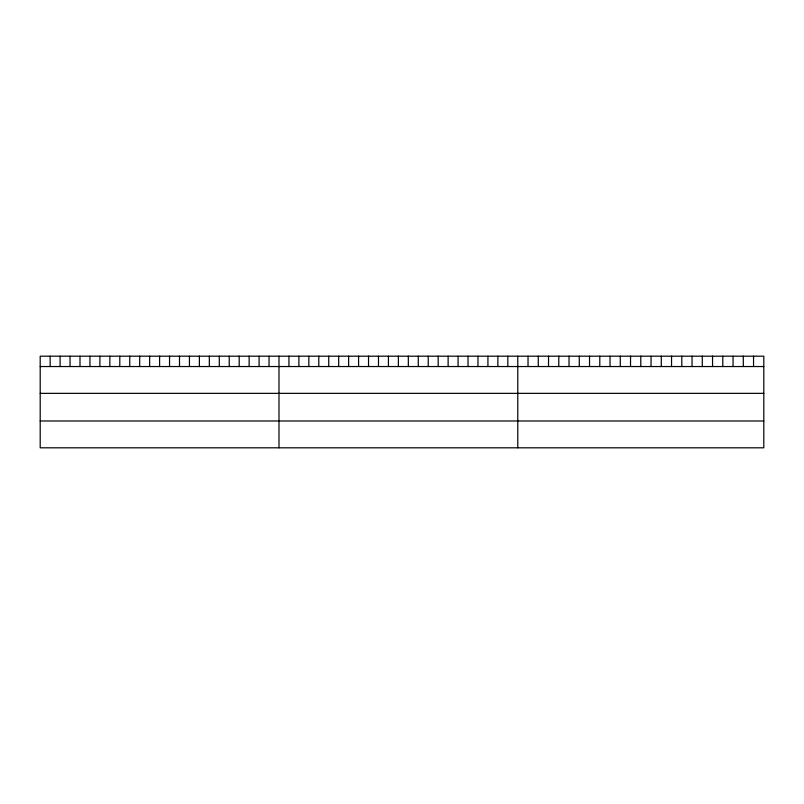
<?xml version="1.0" encoding="UTF-8"?>
<svg xmlns="http://www.w3.org/2000/svg" width="804" height="804" viewBox="0 0 804 804"><rect width="100%" height="100%" fill="white"/><g stroke="black" fill="none" stroke-linecap="round" stroke-linejoin="round"><path stroke-width="1.21" d="M763.8 366.534L763.8 447.808L40.2 447.808L40.2 356.192L763.8 356.192L763.8 366.534L40.2 366.534M40.2 393.357L763.8 393.357M40.2 420.984L763.8 420.984M753.549 356.192L753.549 366.534M743.298 356.192L743.298 366.534M733.047 356.192L733.047 366.534M722.796 356.192L722.796 366.534M712.545 356.192L712.545 366.534M702.294 356.192L702.294 366.534M692.043 356.192L692.043 366.534M681.792 356.192L681.792 366.534M671.541 356.192L671.541 366.534M661.29 356.192L661.29 366.534M651.039 356.192L651.039 366.534M640.788 356.192L640.788 366.534M630.537 356.192L630.537 366.534M620.286 356.192L620.286 366.534M610.035 356.192L610.035 366.534M599.784 356.192L599.784 366.534M589.533 356.192L589.533 366.534M579.282 356.192L579.282 366.534M569.031 356.192L569.031 366.534M558.78 356.192L558.78 366.534M548.529 356.192L548.529 366.534M538.278 356.192L538.278 366.534M528.027 356.192L528.027 366.534M517.776 356.192L517.776 447.808M507.826 356.192L507.826 366.534M497.877 356.192L497.877 366.534M487.927 356.192L487.927 366.534M477.978 356.192L477.978 366.534M468.028 356.192L468.028 366.534M458.079 356.192L458.079 366.534M448.129 356.192L448.129 366.534M438.18 356.192L438.18 366.534M428.23 356.192L428.23 366.534M418.281 356.192L418.281 366.534M408.331 356.192L408.331 366.534M398.382 356.192L398.382 366.534M388.432 356.192L388.432 366.534M378.483 356.192L378.483 366.534M368.533 356.192L368.533 366.534M358.584 356.192L358.584 366.534M348.634 356.192L348.634 366.534M338.685 356.192L338.685 366.534M328.736 356.192L328.736 366.534M318.786 356.192L318.786 366.534M308.837 356.192L308.837 366.534M298.887 356.192L298.887 366.534M288.937 356.192L288.937 366.534M278.988 356.192L278.988 447.808M269.038 356.192L269.038 366.534M259.089 356.192L259.089 366.534M249.139 356.192L249.139 366.534M239.19 356.192L239.19 366.534M229.24 356.192L229.24 366.534M219.291 356.192L219.291 366.534M209.341 356.192L209.341 366.534M199.392 356.192L199.392 366.534M189.442 356.192L189.442 366.534M179.493 356.192L179.493 366.534M169.543 356.192L169.543 366.534M159.594 356.192L159.594 366.534M149.644 356.192L149.644 366.534M139.695 356.192L139.695 366.534M129.745 356.192L129.745 366.534M119.796 356.192L119.796 366.534M109.846 356.192L109.846 366.534M99.897 356.192L99.897 366.534M89.947 356.192L89.947 366.534M79.998 356.192L79.998 366.534M70.048 356.192L70.048 366.534M60.099 356.192L60.099 366.534M50.149 356.192L50.149 366.534"/></g></svg>
